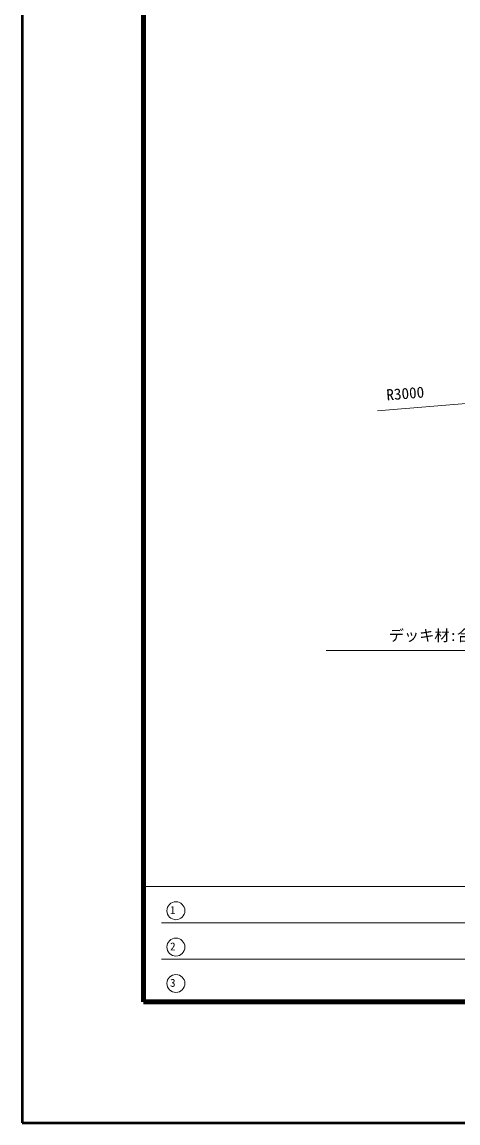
# Model space of a CAD drawing. Units: millimetres at full size, sheet at 1:200; details may follow other scales. Extents: x 0 to 84000, y 0 to 59400.
# Drawn here: x 0 to 14372, y 0 to 36308 of the extents above; entities that cross this region are included whole.
import ezdxf
from ezdxf.enums import TextEntityAlignment as Align

# ---------------------------------------------------------------- set-up
doc = ezdxf.new("R2010")
doc.units = ezdxf.units.MM
doc.header["$LTSCALE"] = 200
for name, color, linetype, lineweight in [('D-STR-DIM', 7, 'Continuous', 13), ('D-STR-HTXT', 7, 'Continuous', 13), ('D-TTL', 2, 'Continuous', 140), ('D-TTL-FRAM', 2, 'Continuous', 13), ('D-TTL-LINE', 7, 'Continuous', 13), ('D-TTL-TXT', 7, 'Continuous', 13)]:
    doc.layers.add(name, color=color, linetype=linetype, lineweight=lineweight)
doc.styles.add('ＭＳ ゴシック', font='')
doc.styles.get('ＭＳ ゴシック').set_extended_font_data('MS Gothic')

msp = doc.modelspace()

# ---------------------------------------------------------------- linework, layer by layer
at = {"layer": 'D-STR-DIM'}
msp.add_line((17819.3, 23982.4), (11715.5, 23490.4), dxfattribs=at)
at = {"layer": 'D-STR-HTXT'}
msp.add_lwpolyline([(23000, 17648.6), (20611, 15584), (20011, 15584), (10028.8, 15584)], dxfattribs=at)
at = {"layer": 'D-TTL', "lineweight": 50}
for p, q in [((0, 59400), (0, 0)), ((0, 0), (84000, 0))]:
    msp.add_line(p, q, dxfattribs=at)
at = {"layer": 'D-TTL'}
for p, q in [((4000, 55400), (4000, 4000)), ((4000, 4000), (80000, 4000))]:
    msp.add_line(p, q, dxfattribs=at)
at = {"layer": 'D-TTL-FRAM'}
for p, q in [((80000, 7800), (4000, 7800)), ((4000, 7800), (4000, 4000)), ((4000, 4000), (80000, 4000))]:
    msp.add_line(p, q, dxfattribs=at)
at = {"layer": 'D-TTL-LINE'}
for p, q in [((21592.2, 6600), (4600, 6600)), ((21592.2, 5400), (4600, 5400))]:
    msp.add_line(p, q, dxfattribs=at)
at = {"layer": 'D-TTL-TXT'}
for centre in [(5072, 7000.9), (5072, 5800.9), (5072, 4600.9)]:
    msp.add_circle(centre, 296.1, dxfattribs=at)

# ---------------------------------------------------------------- texts
at = {"layer": 'D-STR-DIM', "style": 'ＭＳ ゴシック'}
msp.add_text('R3000', height=366.6, rotation=4.608, dxfattribs=at).set_placement((12619.8, 24243), align=Align.TOP_CENTER)
at = {"layer": 'D-STR-HTXT', "style": 'ＭＳ ゴシック'}
msp.add_text('デッキ材:合成木材 140x30t H=260', height=366.6, dxfattribs=at).set_placement((19833.5, 16261.5), align=Align.TOP_RIGHT)
at = {"layer": 'D-TTL-TXT', "style": 'ＭＳ ゴシック'}
for s, p in [('1', (4881.7, 6810.8)), ('2', (4881.7, 5610.8)), ('3', (4881.7, 4410.8))]:
    msp.add_text(s, height=263.9, dxfattribs=at).set_placement(p, align=Align.BOTTOM_LEFT)

doc.saveas('drawing.dxf')
